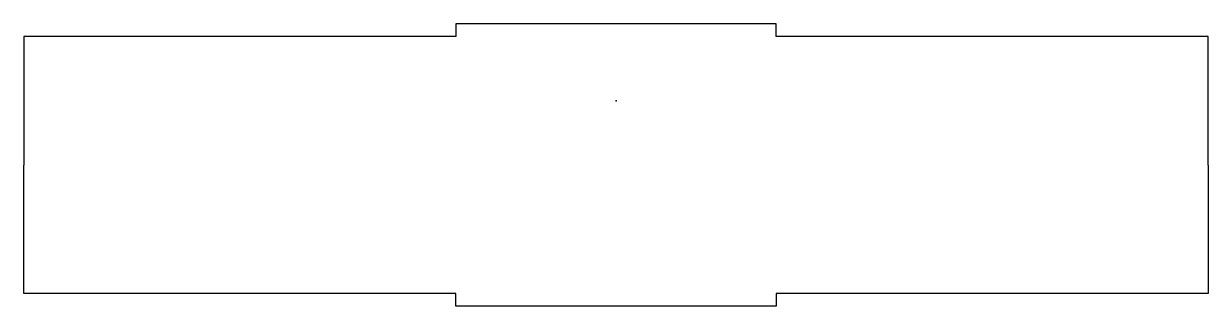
# Model space of a CAD drawing. Header units: millimetres. Extents: x -139 to 139, y -48 to 18.
import ezdxf

# ---------------------------------------------------------------- set-up
doc = ezdxf.new("R2010")
doc.units = ezdxf.units.MM
doc.header["$MEASUREMENT"] = 0
doc.layers.add('Outer piece v2_Sketch1', color=7, linetype='Continuous')

msp = doc.modelspace()

# ---------------------------------------------------------------- linework, layer by layer
at = {"layer": 'Outer piece v2_Sketch1'}
for p, q in [((37.5, 18), (-37.5, 18)), ((-37.5, 18), (-37.5, 15)), ((37.5, 15), (37.5, 18)), ((-37.5, 15), (-138.564, 15)), ((-138.564, 15), (-138.564, -15)), ((138.564, 15), (37.5, 15)), ((138.564, -15), (138.564, 15)), ((-138.564, -45), (-138.564, -15)), ((138.564, -15), (138.564, -45)), ((-37.5, -45), (-138.564, -45)), ((-37.5, -48), (-37.5, -45)), ((37.5, -45), (37.5, -48)), ((138.564, -45), (37.5, -45)), ((37.5, -48), (-37.5, -48))]:
    msp.add_line(p, q, dxfattribs=at)
msp.add_point((0, 0), dxfattribs=at)
msp.add_point((0, 0), dxfattribs=at)

doc.saveas('drawing.dxf')
